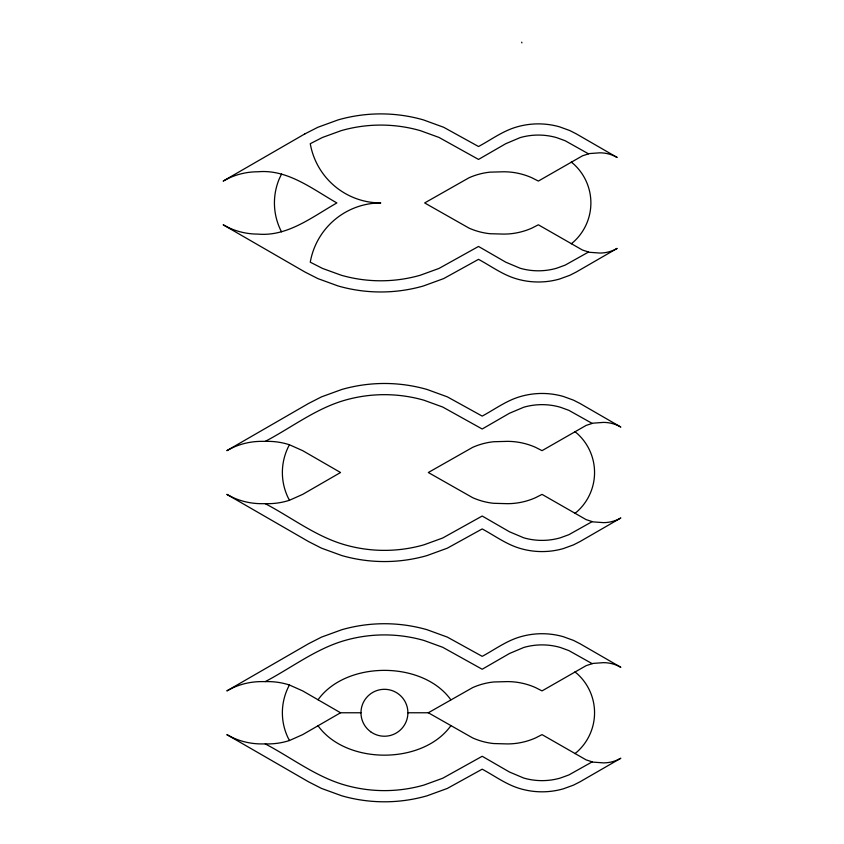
<?xml version="1.0" encoding="UTF-8"?>
<svg xmlns="http://www.w3.org/2000/svg" width="844" height="844" viewBox="0 0 844 844"><rect width="100%" height="100%" fill="white"/><g stroke="black" fill="none" stroke-linecap="round" stroke-linejoin="round"><path stroke-width="1.27" d="M281.558 174.043L279.185 179.033A62.456 62.456 0 0 0 280.503 229.811L281.59 231.815M318.04 699.771C346.135 660.567 422.738 660.567 450.823 699.771M450.823 725.756C422.738 764.959 346.135 764.959 318.04 725.756M571.251 243.789L573.509 241.964A52.518 52.518 0 0 0 573.509 163.905L571.251 162.08M574.922 513.374L577.18 511.548A52.518 52.518 0 0 0 577.18 433.489L574.922 431.664M574.922 753.618L577.18 751.793A52.518 52.518 0 0 0 577.18 673.734L574.922 671.908M588.49 252.061L565.174 265.121L556.597 268.244A66.138 66.138 0 0 1 520.136 268.244L505.778 262.189L478.527 246.448L439.028 268.424L420.312 275.228A143.469 143.469 0 0 1 341.219 275.228L322.503 268.424L310.265 262.189A71.571 71.571 0 0 1 380.771 202.94A71.571 71.571 0 0 1 310.265 143.691L322.503 137.445L341.219 130.641A143.469 143.469 0 0 1 420.312 130.641L439.028 137.445L478.527 159.421L505.778 143.691L520.136 137.625A66.138 66.138 0 0 1 556.597 137.625L565.174 140.748L588.49 153.819M265.259 441.37C291.644 427.528 315.888 408.507 344.89 400.225A143.469 143.469 0 0 1 423.973 400.225L442.699 407.03L482.198 429.005L509.449 413.265L523.808 407.209A66.138 66.138 0 0 1 560.268 407.209L568.845 410.332L592.161 423.393M265.259 681.614C291.644 667.773 315.888 648.751 344.89 640.469A143.469 143.469 0 0 1 423.973 640.469L442.699 647.285L482.198 669.25L509.449 653.52L523.808 647.453A66.138 66.138 0 0 1 560.268 647.453L568.845 650.576L592.161 663.648M592.161 521.634L568.845 534.706L560.268 537.828A66.138 66.138 0 0 1 523.808 537.828L509.449 531.762L482.198 516.032L442.699 538.008L423.973 544.813A143.469 143.469 0 0 1 344.89 544.813C315.888 536.531 291.644 517.509 265.259 503.668M360.968 712.769L340.543 712.769L302.669 734.628L289.429 740.526A69.356 69.356 0 0 1 267.991 743.923L261.513 743.923A69.356 69.356 0 0 1 233.303 737.93L226.836 734.628L308.598 781.839L321.532 788.433L341.809 795.808A154.642 154.642 0 0 0 427.064 795.808L447.331 788.433L482.198 769.179C494.858 775.995 506.695 784.909 520.716 788.823A77.321 77.321 0 0 0 563.349 788.823L573.487 785.131L579.955 781.839L620.836 758.239L617.597 759.885A34.678 34.678 0 0 1 603.492 762.881L593.047 762.121L586.147 759.885L542.038 734.628L535.571 737.93A69.356 69.356 0 0 1 507.36 743.923L493.624 743.543A69.356 69.356 0 0 1 472.661 737.93L428.319 712.769L407.895 712.769M428.319 712.769L472.661 687.607A69.356 69.356 0 0 1 493.624 681.984L507.36 681.604A69.356 69.356 0 0 1 535.571 687.607L542.038 690.898L586.147 665.652L593.047 663.405L603.492 662.656A34.678 34.678 0 0 1 617.597 665.652L620.836 667.298L579.955 643.698L573.487 640.396L563.349 636.714A77.321 77.321 0 0 0 520.716 636.714C506.695 640.628 494.858 649.542 482.198 656.347L447.331 637.104L427.064 629.719A154.642 154.642 0 0 0 341.809 629.719L321.532 637.104L308.598 643.698L226.836 690.898L233.303 687.607A69.356 69.356 0 0 1 261.513 681.604L267.991 681.604A69.356 69.356 0 0 1 289.429 685.001L302.669 690.898L340.543 712.769M592.161 761.889L568.845 774.961L560.268 778.073A66.138 66.138 0 0 1 523.808 778.073L509.449 772.017L482.198 756.277L442.699 778.252L423.973 785.057A143.469 143.469 0 0 1 344.89 785.057C315.888 776.786 291.644 757.754 265.259 743.912M289.429 444.756L302.669 450.654L340.543 472.513L302.669 494.384L289.429 500.281A69.356 69.356 0 0 1 267.991 503.678L261.513 503.678A69.356 69.356 0 0 1 233.303 497.675L226.836 494.384L308.598 541.595L321.532 548.178L341.809 555.563A154.642 154.642 0 0 0 427.064 555.563L447.331 548.178L482.198 528.935C494.858 535.74 506.695 544.654 520.716 548.579A77.321 77.321 0 0 0 563.349 548.579L573.487 544.886L579.955 541.595L620.836 517.984L617.597 519.63A34.678 34.678 0 0 1 603.492 522.636L593.047 521.877L586.147 519.63L542.038 494.384L535.571 497.675A69.356 69.356 0 0 1 507.36 503.678L493.624 503.298A69.356 69.356 0 0 1 472.661 497.675L428.319 472.513L472.661 447.352A69.356 69.356 0 0 1 493.624 441.739L507.36 441.359A69.356 69.356 0 0 1 535.571 447.352L542.038 450.654L586.147 425.397L593.047 423.161L603.492 422.401A34.678 34.678 0 0 1 617.597 425.397L620.836 427.053L579.955 403.443L573.487 400.151L563.349 396.458A77.321 77.321 0 0 0 520.716 396.458C506.695 400.373 494.858 409.298 482.198 416.103L447.331 396.849L427.064 389.474A154.642 154.642 0 0 0 341.809 389.474L321.532 396.849L308.598 403.443L226.836 450.654L233.303 447.352A69.356 69.356 0 0 1 261.513 441.359L267.991 441.359A69.356 69.356 0 0 1 289.429 444.756A58.173 58.173 0 0 0 288.036 497.559L289.503 500.249M289.503 740.504L288.036 737.804A58.173 58.173 0 0 1 289.429 685.001M521.655 42.2L521.93 42.896M304.927 133.858L223.164 181.07L229.631 177.778A69.356 69.356 0 0 1 257.842 171.775C287.667 169.074 312.512 189.151 336.872 202.94C312.512 216.718 287.667 236.795 257.842 234.094A69.356 69.356 0 0 1 229.631 228.102L223.164 224.799L304.927 272.011L317.861 278.594L338.138 285.979A154.642 154.642 0 0 0 423.393 285.979L443.67 278.594L478.527 259.351C491.187 266.155 503.024 275.081 517.055 278.995A77.321 77.321 0 0 0 559.678 278.995L569.816 275.302L576.283 272.011L617.164 248.4L613.936 250.056A34.678 34.678 0 0 1 599.831 253.052L589.376 252.293L582.487 250.056L538.366 224.799L531.899 228.102A69.356 69.356 0 0 1 503.689 234.094L489.953 233.714A69.356 69.356 0 0 1 469 228.102L424.659 202.94L469 177.778A69.356 69.356 0 0 1 489.953 172.155L503.689 171.775A69.356 69.356 0 0 1 531.899 177.778L538.366 181.07L582.487 155.813L589.376 153.576L599.831 152.817A34.678 34.678 0 0 1 613.936 155.813L617.164 157.469L576.283 133.858L569.816 130.567L559.678 126.874A77.321 77.321 0 0 0 517.055 126.874C503.024 130.799 491.187 139.714 478.527 146.518L443.67 127.275L423.393 119.89A154.642 154.642 0 0 0 338.138 119.89L317.861 127.275L304.927 133.858M370.643 731.748A23.463 23.463 0 0 0 407.768 715.216A23.463 23.463 0 0 0 374.894 691.331A23.463 23.463 0 0 0 370.643 731.748"/></g></svg>
